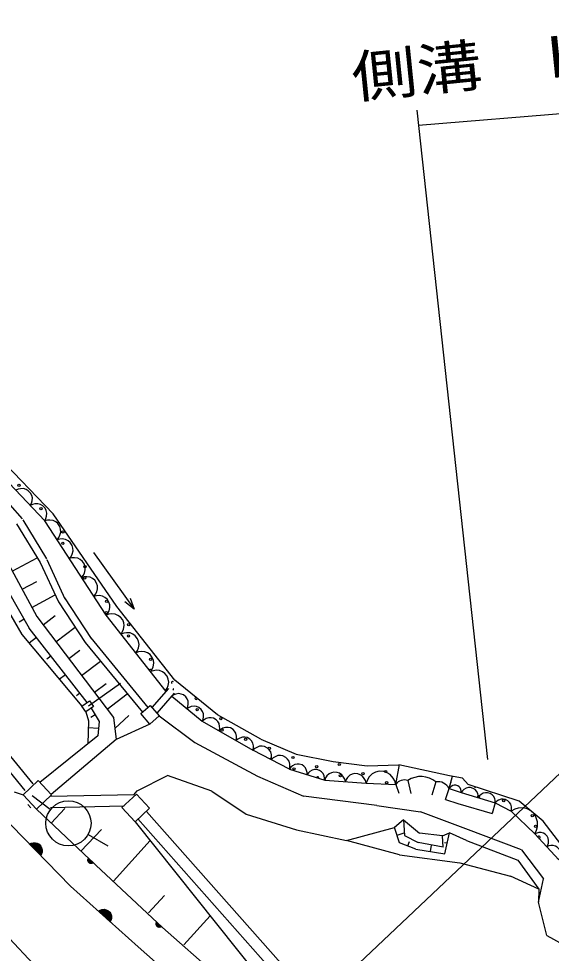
# Model space of a CAD drawing. Units: millimetres, scale not verified. Extents: x 40000 to 680000, y 20000 to 380000.
# Drawn here: x 209701 to 233152, y 269691 to 310861 of the extents above; entities that cross this region are included whole.
import ezdxf
from ezdxf.enums import TextEntityAlignment as Align

# ---------------------------------------------------------------- set-up
doc = ezdxf.new("R2010")
doc.units = ezdxf.units.MM
doc.header["$LTSCALE"] = 1000
doc.linetypes.add('CHAIN', pattern=[18.5, 12, -1.5, 3.5, -1.5])
doc.layers.add('M-BGD', color=7, linetype='Continuous', lineweight=25)
doc.layers.add('M-BMK', color=2, linetype='CHAIN', lineweight=13)
doc.layers.add('M-BGD-HTXT', color=7, linetype='Continuous')
doc.styles.add('ＭＳ ゴシック', font='')
doc.styles.get('ＭＳ ゴシック').set_extended_font_data('MS Gothic')

# ---------------------------------------------------------------- blocks, each defined once
blk = doc.blocks.new('BUHIN27')
at = {"color": 7, "linetype": 'Continuous', "lineweight": 25}
blk.add_lwpolyline([(350, -394), (414, -284), (449, -168), (468, -15), (438, 114), (385, 233), (277, 355), (165, 422), (41, 466), (-114, 466), (-231, 443), (-350, 394)], dxfattribs=at)
blk = doc.blocks.new('BUHIN28')
at = {"color": 7, "linetype": 'Continuous', "lineweight": 25}
blk.add_lwpolyline([(295, -399), (365, -302), (407, -196), (438, -53), (421, 70), (381, 186), (290, 310), (191, 381), (78, 434), (-68, 447), (-179, 435), (-295, 399)], dxfattribs=at)
blk = doc.blocks.new('BUHIN29')
at = {"color": 7, "linetype": 'Continuous', "lineweight": 25}
blk.add_lwpolyline([(338, -317), (385, -215), (406, -111), (410, 25), (374, 135), (318, 235), (214, 333), (111, 382), (-2, 411), (-137, 398), (-238, 369), (-338, 317)], dxfattribs=at)
blk = doc.blocks.new('BUHIN32')
at = {"color": 7, "linetype": 'Continuous', "lineweight": 25}
blk.add_lwpolyline([(456, -5), (423, 101), (369, 190), (281, 291), (181, 347), (75, 383), (-67, 384), (-174, 351), (-275, 297), (-365, 198), (-419, 109), (-456, 5)], dxfattribs=at)
blk = doc.blocks.new('BUHIN33')
at = {"color": 7, "linetype": 'Continuous', "lineweight": 25}
blk.add_lwpolyline([(393, -100), (387, -3), (359, 86), (305, 192), (230, 262), (145, 315), (23, 346), (-76, 340), (-175, 315), (-274, 248), (-339, 183), (-393, 100)], dxfattribs=at)
blk = doc.blocks.new('BUHIN34')
at = {"color": 7, "linetype": 'Continuous', "lineweight": 25}
blk.add_lwpolyline([(414, -182), (425, -73), (411, 30), (370, 156), (301, 246), (217, 320), (89, 376), (-22, 388), (-135, 378), (-256, 322), (-339, 263), (-414, 182)], dxfattribs=at)
blk = doc.blocks.new('BUHIN35')
at = {"color": 7, "linetype": 'Continuous', "lineweight": 25}
blk.add_lwpolyline([(384, -191), (399, -89), (390, 9), (358, 131), (296, 219), (220, 293), (101, 352), (-3, 368), (-111, 364), (-228, 317), (-309, 264), (-384, 191)], dxfattribs=at)
blk = doc.blocks.new('BUHIN36')
at = {"color": 7, "linetype": 'Continuous', "lineweight": 25}
blk.add_lwpolyline([(351, -257), (384, -157), (392, -58), (380, 70), (334, 169), (270, 255), (161, 335), (60, 369), (-49, 383), (-174, 356), (-264, 317), (-351, 257)], dxfattribs=at)
blk = doc.blocks.new('BUHIN40')
at = {"color": 7, "linetype": 'Continuous', "lineweight": 25}
blk.add_lwpolyline([(280, -269), (321, -185), (340, -98), (345, 17), (315, 109), (270, 194), (183, 277), (97, 319), (3, 345), (-111, 336), (-196, 312), (-280, 269)], dxfattribs=at)
blk = doc.blocks.new('BUHIN43')
at = {"color": 7, "linetype": 'Continuous', "lineweight": 25}
blk.add_lwpolyline([(381, -90), (373, 5), (345, 90), (290, 191), (217, 256), (134, 306), (16, 334), (-80, 326), (-174, 300), (-268, 234), (-330, 170), (-381, 90)], dxfattribs=at)
blk = doc.blocks.new('BUHIN380')
at = {"color": 7, "linetype": 'Continuous', "lineweight": 25}
blk.add_circle((0, 0), 995, dxfattribs=at)

msp = doc.modelspace()

# ---------------------------------------------------------------- linework, layer by layer
at = {"layer": 'M-BGD'}
for p, q in [((227311, 306170), (239372, 307175)), ((230354, 278235), (227240, 306826)), ((207947, 292444), (211222, 289054)), ((210846, 288743), (207662, 292102)), ((217098, 262079), (247604, 290947)), ((208546, 290312), (209850, 288824)), ((214025, 284972), (211222, 289054)), ((209609, 288613), (210652, 286900)), ((209883, 288779), (210925, 287066)), ((213555, 284581), (210846, 288743)), ((208769, 287717), (210494, 284527)), ((207961, 286964), (209833, 283738)), ((208344, 287202), (210165, 284012)), ((209416, 286521), (210520, 287118)), ((210943, 287034), (211737, 285309)), ((212991, 287342), (214784, 284852)), ((210652, 286900), (211447, 285175)), ((209847, 285724), (210494, 286073)), ((210278, 284926), (211306, 285482)), ((211714, 285351), (212897, 283557)), ((211447, 285175), (212630, 283381)), ((216576, 281717), (214025, 284972)), ((210494, 284527), (213881, 280077)), ((210776, 284157), (211312, 284565)), ((216198, 281228), (213555, 284581)), ((209938, 284411), (209715, 284284)), ((209833, 283738), (212483, 280572)), ((212709, 280735), (210165, 284012)), ((211340, 283415), (212184, 284057)), ((210483, 283603), (210158, 283350)), ((212630, 283381), (215145, 280308)), ((212877, 283584), (215387, 280518)), ((211905, 282673), (212387, 283040)), ((211119, 282783), (210942, 282646)), ((212470, 281932), (213299, 282563)), ((211755, 281964), (211490, 281758)), ((218460, 280190), (216576, 281717)), ((212774, 280597), (214188, 281593)), ((213034, 281190), (213548, 281581)), ((215581, 280516), (216312, 281361)), ((212391, 281145), (212250, 281035)), ((212483, 280572), (212817, 280813)), ((212817, 280813), (212994, 280568)), ((213599, 280448), (214481, 281120)), ((215793, 280272), (216554, 281151)), ((216443, 281023), (217785, 279914)), ((212660, 280327), (212483, 280572)), ((212994, 280568), (212660, 280327)), ((212893, 280495), (213246, 279897)), ((215074, 280247), (215497, 280613)), ((215497, 280613), (215893, 280156)), ((212660, 280327), (212768, 279936)), ((213069, 280196), (212877, 280082)), ((213881, 280077), (213989, 279105)), ((213935, 279591), (214547, 280169)), ((215471, 279790), (215074, 280247)), ((215893, 280156), (215471, 279790)), ((215893, 280156), (217457, 278971)), ((220361, 279117), (218460, 280190)), ((212768, 279936), (212748, 278922)), ((213216, 279587), (212762, 279630)), ((213246, 279897), (213186, 279276)), ((215471, 279790), (213989, 279105)), ((217785, 279914), (220017, 278632)), ((210339, 277149), (208495, 279400)), ((213186, 279276), (210639, 277218)), ((209991, 276864), (208147, 279115)), ((213989, 279105), (211129, 276691)), ((217457, 278971), (220218, 277492)), ((220361, 279117), (221915, 278461)), ((221627, 277808), (220017, 278632)), ((221915, 278461), (223553, 278139)), ((223553, 278139), (225041, 277955)), ((225041, 277955), (226437, 278000)), ((226300, 277129), (226463, 278001)), ((228664, 277510), (226437, 278000)), ((214913, 276854), (216246, 277529)), ((218209, 276827), (216246, 277529)), ((220218, 277492), (222239, 276615)), ((221627, 277808), (223173, 277314)), ((229243, 277407), (228664, 277510)), ((210565, 277298), (209894, 276673)), ((211149, 276670), (210565, 277298)), ((223173, 277314), (224994, 277188)), ((224994, 277188), (226300, 277129)), ((226300, 277129), (226440, 276746)), ((226840, 277303), (226964, 276732)), ((228068, 277241), (227891, 276659)), ((228651, 276946), (228795, 277487)), ((229497, 277131), (229243, 277407)), ((231735, 276396), (229497, 277131)), ((209495, 276797), (209894, 276673)), ((209894, 276673), (210478, 276046)), ((210478, 276046), (211149, 276670)), ((214805, 276675), (211089, 276600)), ((214881, 276706), (214242, 276108)), ((214766, 276674), (214913, 276854)), ((215465, 276082), (214881, 276706)), ((218209, 276827), (219710, 275815)), ((228495, 276471), (228651, 276946)), ((228651, 276946), (229186, 276770)), ((229186, 276770), (230685, 276322)), ((211093, 276021), (210296, 276625)), ((225463, 276196), (222239, 276615)), ((228495, 276471), (229043, 276291)), ((229043, 276291), (230541, 275843)), ((230685, 276322), (230541, 275843)), ((230685, 276322), (231385, 275958)), ((232793, 275514), (231735, 276396)), ((211986, 272652), (208863, 275849)), ((210239, 276102), (210104, 276243)), ((210478, 276046), (213097, 273573)), ((214348, 276166), (211099, 276100)), ((211132, 275428), (211735, 276067)), ((214242, 276108), (214827, 275484)), ((214827, 275484), (215465, 276082)), ((224313, 265794), (215325, 275944)), ((225463, 276196), (227394, 275923)), ((229383, 275181), (227394, 275923)), ((232424, 274952), (231385, 275958)), ((214827, 275484), (222130, 266336)), ((223946, 265454), (214951, 275613)), ((219710, 275815), (221932, 275125)), ((226647, 275576), (226254, 275231)), ((226647, 275576), (227347, 274979)), ((226647, 275576), (226687, 274887)), ((233904, 274064), (232793, 275514)), ((212442, 274191), (213345, 275147)), ((221932, 275125), (224134, 274663)), ((224134, 274663), (226254, 275231)), ((226467, 274558), (226254, 275231)), ((231841, 274244), (229383, 275181)), ((212759, 274923), (213629, 274430)), ((213872, 272871), (215488, 274655)), ((226474, 274023), (224134, 274663)), ((226361, 274895), (226680, 274996)), ((226687, 274887), (227285, 274570)), ((226829, 274419), (226904, 274615)), ((228363, 274859), (227347, 274979)), ((228363, 274859), (228666, 274998)), ((228387, 274367), (228363, 274859)), ((228470, 274076), (228666, 274998)), ((229414, 274665), (228666, 274998)), ((229414, 274665), (231679, 273800)), ((233480, 273811), (232424, 274952)), ((210224, 274519), (210688, 274044)), ((210707, 274087), (210267, 274537)), ((210317, 274549), (210719, 274137)), ((210728, 274190), (210372, 274555)), ((210433, 274555), (210729, 274252)), ((210703, 274342), (210521, 274528)), ((227190, 274280), (226467, 274558)), ((227190, 274280), (228470, 274076)), ((228387, 274367), (227285, 274570)), ((227830, 274178), (227875, 274461)), ((228568, 274537), (228453, 274562)), ((231841, 274244), (232815, 272966)), ((212753, 273795), (212911, 273646)), ((212935, 273649), (212756, 273818)), ((212760, 273840), (212956, 273655)), ((212975, 273663), (212767, 273859)), ((226474, 274023), (229121, 273674)), ((231679, 273800), (232598, 272509)), ((212885, 273644), (212753, 273769)), ((212766, 273731), (212847, 273654)), ((213097, 273573), (216026, 270832)), ((229121, 273674), (231349, 273096)), ((232598, 272509), (231349, 273096)), ((232593, 271938), (232815, 272966)), ((214959, 269982), (211986, 272652)), ((215423, 271467), (216116, 272234)), ((232598, 272509), (232593, 271938)), ((232949, 270482), (232593, 271938)), ((213254, 271572), (213749, 271127)), ((213765, 271172), (213296, 271593)), ((213345, 271608), (213774, 271223)), ((213779, 271277), (213400, 271617)), ((213461, 271621), (213776, 271338)), ((213744, 271426), (213550, 271600)), ((216973, 270064), (218132, 271344)), ((215754, 270984), (215913, 270835)), ((215887, 270834), (215755, 270958)), ((215937, 270839), (215757, 271007)), ((215761, 271029), (215958, 270845)), ((215767, 270920), (215849, 270844)), ((215976, 270853), (215768, 271048)), ((216026, 270832), (219298, 267958)), ((232949, 270482), (234337, 269703)), ((217977, 267331), (214959, 269982))]:
    msp.add_line(p, q, dxfattribs=at)
for points in [[(214608, 285342), (214784, 284852), (214376, 285174)], [(226300, 277129), (226258, 277282), (226185, 277412), (226064, 277562), (225924, 277647), (225773, 277703), (225570, 277712), (225415, 277670), (225267, 277598), (225134, 277460), (225053, 277336), (224994, 277188)], [(229186, 276770), (229186, 276838), (229171, 276901), (229138, 276977), (229090, 277028), (229034, 277069), (228951, 277096), (228881, 277097), (228812, 277084), (228740, 277042), (228692, 277000), (228651, 276946)], [(231385, 275958), (231400, 276052), (231394, 276142), (231365, 276255), (231310, 276337), (231242, 276406), (231133, 276462), (231037, 276479), (230939, 276477), (230830, 276435), (230755, 276388), (230685, 276322)], [(232424, 274952), (232501, 275110), (232537, 275271), (232546, 275484), (232492, 275657), (232408, 275814), (232246, 275970), (232086, 276049), (231912, 276097), (231700, 276081), (231542, 276038), (231385, 275958)]]:
    msp.add_lwpolyline(points, dxfattribs=at)
for points in [[(210180, 274501), (210257, 274537), (210334, 274556), (210437, 274561), (210521, 274536), (210597, 274495), (210673, 274417), (210712, 274340), (210735, 274256), (210728, 274153), (210708, 274075), (210669, 274000)], [(212993, 273672), (212960, 273655), (212928, 273646), (212884, 273642), (212848, 273651), (212814, 273667), (212780, 273699), (212762, 273732), (212751, 273767), (212752, 273811), (212759, 273845), (212775, 273878)], [(213212, 271551), (213287, 271592), (213362, 271616), (213464, 271628), (213550, 271608), (213628, 271572), (213709, 271500), (213753, 271425), (213782, 271342), (213781, 271239), (213767, 271161), (213733, 271083)], [(215994, 270862), (215962, 270845), (215929, 270835), (215886, 270831), (215849, 270841), (215816, 270856), (215782, 270888), (215764, 270920), (215752, 270956), (215753, 271000), (215760, 271034), (215775, 271067)]]:
    msp.add_lwpolyline(points, close=True, dxfattribs=at)
for centre in [(209710, 290304), (210683, 289278), (211656, 288251), (211643, 287751), (212616, 286725), (212602, 286225), (213575, 285199), (213562, 284699), (214548, 284172), (214535, 283673), (215508, 282646), (217559, 280425), (218602, 280022), (218649, 279525), (219692, 279122), (220735, 278719), (221778, 278316), (222821, 277913), (223816, 278008), (221825, 277818), (223864, 277510), (224859, 277605), (225855, 277700), (225902, 277202), (231056, 276411), (232311, 275758), (232461, 275281)]:
    msp.add_circle(centre, 49.8, dxfattribs=at)
for centre, radius, start, end in [((215494, 282146), 49.8, 289.3424, 147.1471), ((216481, 281620), 49.8, 42.553, 232.381), ((216468, 281326), 49.8, 299.1136, 39.1814), ((217511, 280923), 49.8, 106.2857, 355.6584), ((220782, 278221), 49.8, 352.88, 132.9471), ((222868, 277415), 49.8, 338.2996, 166.2641), ((226686, 276856), 473, 70.9833, 144.723), ((227413, 276453), 1025, 50.254, 123.9939), ((228162, 276705), 544, 26.2244, 99.9642), ((228697, 277239), 49.8, 292.5135, 37.7172), ((229802, 277063), 49.8, 199.5873, 304.0396), ((229952, 276586), 49.8, 282.708, 224.0093), ((232612, 274804), 49.8, 264.3193, 181.2491)]:
    msp.add_arc(centre, radius, start, end, dxfattribs=at)
at = {"layer": 'M-BMK'}
msp.add_line((217098, 262079), (179929, 301358), dxfattribs=at)

# ---------------------------------------------------------------- block references
at = {"layer": 'M-BGD', "rotation": 356.62464}
for name, p in [('BUHIN29', (209891, 289750)), ('BUHIN29', (210528, 289079)), ('BUHIN28', (211117, 288327)), ('BUHIN28', (211659, 287494)), ('BUHIN28', (212200, 286662)), ('BUHIN28', (212742, 285830)), ('BUHIN28', (213284, 284998)), ('BUHIN27', (213881, 284167)), ('BUHIN27', (214534, 283339)), ('BUHIN27', (215186, 282511)), ('BUHIN27', (215839, 281684)), ('BUHIN36', (216778, 280745)), ('BUHIN36', (217449, 280191)), ('BUHIN35', (218157, 279700)), ('BUHIN35', (218901, 279273)), ('BUHIN35', (219645, 278845)), ('BUHIN34', (220419, 278426)), ('BUHIN34', (221224, 278014)), ('BUHIN33', (222013, 277685)), ('BUHIN33', (222786, 277438)), ('BUHIN32', (223628, 277283)), ('BUHIN32', (224538, 277220)), ('BUHIN43', (229561, 276658)), ('BUHIN43', (230310, 276434)), ('BUHIN380', (211890, 275417)), ('BUHIN40', (232688, 274667)), ('BUHIN40', (233216, 274097))]:
    msp.add_blockref(name, p, dxfattribs=at)

# ---------------------------------------------------------------- texts
at = {"layer": 'M-BGD-HTXT', "style": 'ＭＳ ゴシック', "width": 1.15}
msp.add_text('側溝\u3000L=15.0', height=1833, rotation=5.8, dxfattribs=at).set_placement((224517, 306810), align=Align.BOTTOM_LEFT)

doc.saveas('drawing.dxf')
